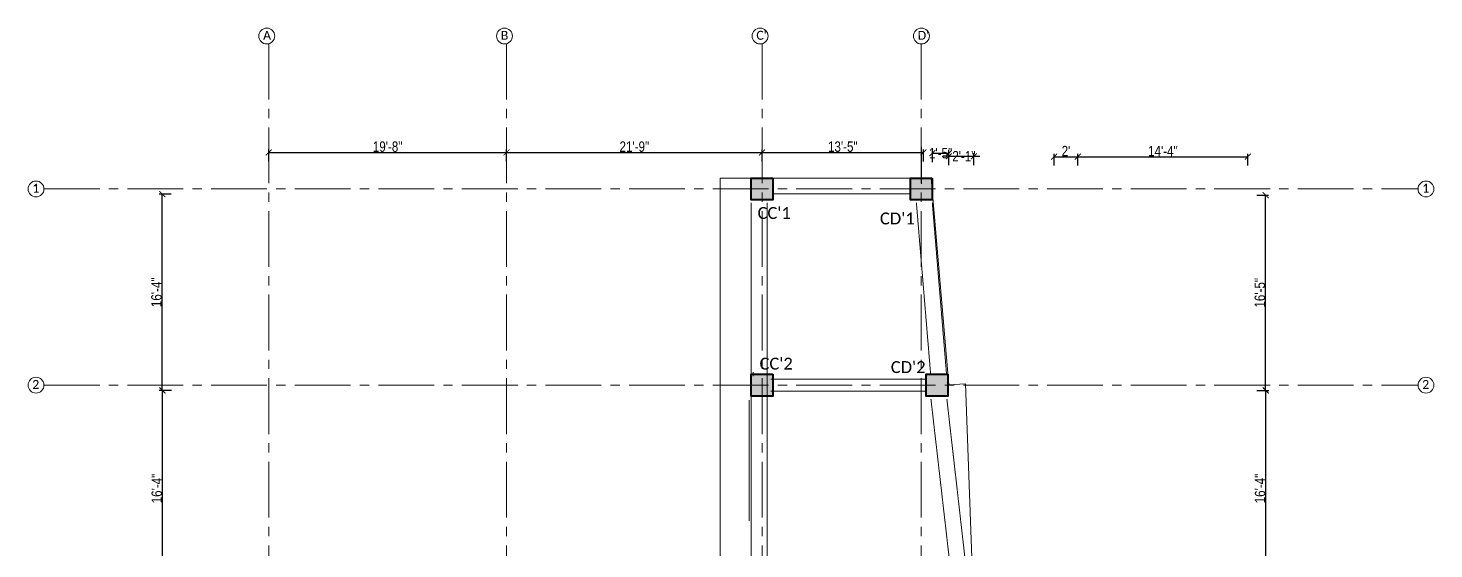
# Model space of a CAD drawing. Header units: inches. Extents: x 0 to 162649, y -36601 to -26324.
# Drawn here: x 148921 to 150340, y -31286 to -30760 of the extents above; entities that cross this region are included whole.
import ezdxf

# ---------------------------------------------------------------- set-up
doc = ezdxf.new("R2010")
doc.units = ezdxf.units.IN
doc.header["$MEASUREMENT"] = 0
doc.linetypes.add('CENTER2', pattern=[1.125, 0.75, -0.125, 0.125, -0.125])
doc.linetypes.add('DASHED', pattern=[0.75, 0.5, -0.25])
for name, color, linetype, lineweight in [('dimention', 1, 'Continuous', 13), ('hatch', 252, 'Continuous', 0), ('Line', 31, 'Continuous', 5), ('OL_AR_Center line', 253, 'CENTER2', 13), ('OL_AR_Hatch', 253, 'Continuous', 0), ('OL_AR_SYMBOL', 1, 'Continuous', 5), ('OL_AR_Text', 140, 'Continuous', 5), ('OL_AR_WALL', 255, 'Continuous', 40)]:
    doc.layers.add(name, color=color, linetype=linetype, lineweight=lineweight)
doc.styles.add('1-16 Annotative Text', font='calibri.ttf', dxfattribs={"height": 0.0625})
doc.styles.add('1-8 Annotative Text', font='calibri.ttf', dxfattribs={"height": 0.125})
doc.styles.add('Arial', font='arial.ttf', dxfattribs={"width": 0.8})
doc.dimstyles.new('Dim_OLA', dxfattribs={"dimscale": 1.5, "dimtxt": 7, "dimasz": 4, "dimexe": 2, "dimexo": 0.5, "dimgap": 0.3, "dimtad": 1, "dimdec": 0, "dimzin": 0, "dimdsep": 46, "dimlunit": 3, "dimtxsty": 'Arial', "dimblk": 'ARCHTICK', "dimcen": 0.05, "dimadec": 0, "dimazin": 0, "dimtfac": 1, "dimtdec": 0, "dimtix": 1, "dimtmove": 2, "dimatfit": 3, "dimldrblk": 'DOT', "dimfxl": 6, "dimfxlon": 1, "dimtolj": 1, "dimtzin": 0, "dimarcsym": 0})

# ---------------------------------------------------------------- blocks, each defined once
blk = doc.blocks.new('_ArchTick')
at = {"color": 0, "linetype": 'ByBlock', "const_width": 0.15}
blk.add_lwpolyline([(-0.5, -0.5), (0.5, 0.5)], dxfattribs=at)
blk = doc.blocks.new('*D648')
at = {"layer": 'Defpoints', "color": 0, "transparency": 16777216}
for p in [(149980.4, -30890.1), (149956.4, -31504.6), (149980.4, -31504.6)]:
    blk.add_point(p, dxfattribs=at)
at = {"layer": 'OL_AR_Text', "color": 0, "lineweight": -2, "transparency": 16777216}
for p, q in [((149956.4, -30899.1), (149956.4, -30887.1)), ((149980.4, -30899.1), (149980.4, -30887.1)), ((149956.4, -30890.1), (149980.4, -30890.1))]:
    blk.add_line(p, q, dxfattribs=at)
at = {"layer": 'OL_AR_Text', "color": 0, "lineweight": -2, "transparency": 16777216, "xscale": 6, "yscale": 6, "zscale": 6, "rotation": 180}
blk.add_blockref('_ArchTick', (149956.4, -30890.1), dxfattribs=at)
at = {"layer": 'OL_AR_Text', "color": 0, "lineweight": -2, "transparency": 16777216, "xscale": 6, "yscale": 6, "zscale": 6}
blk.add_blockref('_ArchTick', (149980.4, -30890.1), dxfattribs=at)
at = {"layer": 'OL_AR_Text', "color": 0, "transparency": 16777216, "insert": (149968.4, -30884.4), "char_height": 10.5, "attachment_point": 5, "style": 'Arial'}
blk.add_mtext("\\A1;2'", dxfattribs=at)
blk = doc.blocks.new('_Dot')
at = {"color": 0, "linetype": 'ByBlock', "lineweight": -2}
blk.add_line((-0.5, 0), (-1, 0), dxfattribs=at)
at = {"color": 0, "linetype": 'ByBlock', "const_width": 0.5}
blk.add_lwpolyline([(-0.25, 0, 1), (0.25, 0, 1)], format="xyb", close=True, dxfattribs=at)
blk = doc.blocks.new('*D665')
at = {"layer": 'Defpoints', "color": 0, "transparency": 16777216}
for p in [(149850.2, -30886.6), (149833.5, -30911.6), (149850.2, -31120.4)]:
    blk.add_point(p, dxfattribs=at)
at = {"layer": 'OL_AR_Text', "color": 0, "lineweight": -2, "transparency": 16777216}
for p, q in [((149833.5, -30895.6), (149833.5, -30883.6)), ((149833.5, -30886.6), (149850.2, -30886.6)), ((149850.2, -30895.6), (149850.2, -30883.6))]:
    blk.add_line(p, q, dxfattribs=at)
at = {"layer": 'OL_AR_Text', "color": 0, "lineweight": -2, "transparency": 16777216, "xscale": 6, "yscale": 6, "zscale": 6, "rotation": 180}
blk.add_blockref('_ArchTick', (149833.5, -30886.6), dxfattribs=at)
at = {"layer": 'OL_AR_Text', "color": 0, "lineweight": -2, "transparency": 16777216, "xscale": 6, "yscale": 6, "zscale": 6}
blk.add_blockref('_ArchTick', (149850.2, -30886.6), dxfattribs=at)
at = {"layer": 'OL_AR_Text', "color": 0, "transparency": 16777216, "insert": (149841.8, -30886.6), "char_height": 10.5, "attachment_point": 5, "style": 'Arial'}
blk.add_mtext('\\A1;1\'-5"', dxfattribs=at)
blk = doc.blocks.new('*D666')
at = {"layer": 'Defpoints', "color": 0, "transparency": 16777216}
for p in [(149875.4, -30889.6), (149850.2, -31123.4), (149875.4, -31353.3)]:
    blk.add_point(p, dxfattribs=at)
at = {"layer": 'OL_AR_Text', "color": 0, "lineweight": -2, "transparency": 16777216}
for p, q in [((149850.2, -30898.6), (149850.2, -30886.6)), ((149875.4, -30898.6), (149875.4, -30886.6)), ((149850.2, -30889.6), (149844.2, -30889.6)), ((149850.2, -30889.6), (149875.4, -30889.6)), ((149875.4, -30889.6), (149881.4, -30889.6))]:
    blk.add_line(p, q, dxfattribs=at)
at = {"layer": 'OL_AR_Text', "color": 0, "lineweight": -2, "transparency": 16777216, "xscale": 6, "yscale": 6, "zscale": 6}
blk.add_blockref('_ArchTick', (149850.2, -30889.6), dxfattribs=at)
at = {"layer": 'OL_AR_Text', "color": 0, "lineweight": -2, "transparency": 16777216, "xscale": 6, "yscale": 6, "zscale": 6, "rotation": 180}
blk.add_blockref('_ArchTick', (149875.4, -30889.6), dxfattribs=at)
at = {"layer": 'OL_AR_Text', "color": 0, "transparency": 16777216, "insert": (149865.3, -30889.6), "char_height": 10.5, "attachment_point": 5, "style": 'Arial'}
blk.add_mtext('\\A1;2\'-1"', dxfattribs=at)
blk = doc.blocks.new('*D667')
at = {"layer": 'Defpoints', "color": 0, "transparency": 16777216}
for p in [(150151.9, -30890.1), (149980.4, -31504.6), (150151.9, -31507.7)]:
    blk.add_point(p, dxfattribs=at)
at = {"layer": 'OL_AR_Text', "color": 0, "lineweight": -2, "transparency": 16777216}
for p, q in [((149980.4, -30899.1), (149980.4, -30887.1)), ((150151.9, -30899.1), (150151.9, -30887.1)), ((149980.4, -30890.1), (150151.9, -30890.1))]:
    blk.add_line(p, q, dxfattribs=at)
at = {"layer": 'OL_AR_Text', "color": 0, "lineweight": -2, "transparency": 16777216, "xscale": 6, "yscale": 6, "zscale": 6, "rotation": 180}
blk.add_blockref('_ArchTick', (149980.4, -30890.1), dxfattribs=at)
at = {"layer": 'OL_AR_Text', "color": 0, "lineweight": -2, "transparency": 16777216, "xscale": 6, "yscale": 6, "zscale": 6}
blk.add_blockref('_ArchTick', (150151.9, -30890.1), dxfattribs=at)
at = {"layer": 'OL_AR_Text', "color": 0, "transparency": 16777216, "insert": (150066.2, -30884.4), "char_height": 10.5, "attachment_point": 5, "style": 'Arial'}
blk.add_mtext('\\A1;14\'-4"', dxfattribs=at)
blk = doc.blocks.new('*D1373')
at = {"layer": 'Defpoints', "color": 0, "transparency": 16777216}
for p in [(149403.7, -30885.8), (149163.7, -31500.9), (149403.7, -31502.9)]:
    blk.add_point(p, dxfattribs=at)
at = {"layer": 'OL_AR_Text', "color": 0, "lineweight": -2, "transparency": 16777216}
for p, q in [((149163.7, -30894.8), (149163.7, -30882.8)), ((149163.7, -30885.8), (149403.7, -30885.8)), ((149403.7, -30894.8), (149403.7, -30882.8))]:
    blk.add_line(p, q, dxfattribs=at)
at = {"layer": 'OL_AR_Text', "color": 0, "lineweight": -2, "transparency": 16777216, "xscale": 6, "yscale": 6, "zscale": 6, "rotation": 180}
blk.add_blockref('_ArchTick', (149163.7, -30885.8), dxfattribs=at)
at = {"layer": 'OL_AR_Text', "color": 0, "lineweight": -2, "transparency": 16777216, "xscale": 6, "yscale": 6, "zscale": 6}
blk.add_blockref('_ArchTick', (149403.7, -30885.8), dxfattribs=at)
at = {"layer": 'OL_AR_Text', "color": 0, "transparency": 16777216, "insert": (149283.7, -30880), "char_height": 10.5, "attachment_point": 5, "style": 'Arial'}
blk.add_mtext('\\A1;19\'-8"', dxfattribs=at)
blk = doc.blocks.new('*D1380')
at = {"layer": 'Defpoints', "color": 0, "transparency": 16777216}
for p in [(149056.5, -31125.9), (149650.4, -31125.9), (149650.6, -31323.9)]:
    blk.add_point(p, dxfattribs=at)
at = {"layer": 'OL_AR_Text', "color": 0, "lineweight": -2, "transparency": 16777216}
for p, q in [((149065.5, -31125.9), (149053.5, -31125.9)), ((149056.5, -31323.9), (149056.5, -31125.9)), ((149065.5, -31323.9), (149053.5, -31323.9))]:
    blk.add_line(p, q, dxfattribs=at)
at = {"layer": 'OL_AR_Text', "color": 0, "lineweight": -2, "transparency": 16777216, "xscale": 6, "yscale": 6, "zscale": 6}
for p, rotation in [((149056.5, -31125.9), 90), ((149056.5, -31323.9), 270)]:
    blk.add_blockref('_ArchTick', p, dxfattribs=dict(at, rotation=rotation))
at = {"layer": 'OL_AR_Text', "color": 0, "transparency": 16777216, "insert": (149050.7, -31224.9), "char_height": 10.5, "attachment_point": 5, "rotation": 90, "style": 'Arial'}
blk.add_mtext('\\A1;16\'-4"', dxfattribs=at)
blk = doc.blocks.new('*D1363')
at = {"layer": 'Defpoints', "color": 0, "transparency": 16777216}
for p in [(149056.2, -30927.9), (149650.4, -30927.9), (149650.4, -31125.9)]:
    blk.add_point(p, dxfattribs=at)
at = {"layer": 'OL_AR_Text', "color": 0, "lineweight": -2, "transparency": 16777216}
for p, q in [((149065.2, -30927.9), (149053.2, -30927.9)), ((149056.2, -31125.9), (149056.2, -30927.9)), ((149065.2, -31125.9), (149053.2, -31125.9))]:
    blk.add_line(p, q, dxfattribs=at)
at = {"layer": 'OL_AR_Text', "color": 0, "lineweight": -2, "transparency": 16777216, "xscale": 6, "yscale": 6, "zscale": 6}
for p, rotation in [((149056.2, -30927.9), 90), ((149056.2, -31125.9), 270)]:
    blk.add_blockref('_ArchTick', p, dxfattribs=dict(at, rotation=rotation))
at = {"layer": 'OL_AR_Text', "color": 0, "transparency": 16777216, "insert": (149050.4, -31026.9), "char_height": 10.5, "attachment_point": 5, "rotation": 90, "style": 'Arial'}
blk.add_mtext('\\A1;16\'-4"', dxfattribs=at)
blk = doc.blocks.new('*D1364')
at = {"layer": 'Defpoints', "color": 0, "transparency": 16777216}
for p in [(149847.9, -31125.9), (150170.1, -31125.9), (149868.4, -31323.9)]:
    blk.add_point(p, dxfattribs=at)
at = {"layer": 'OL_AR_Text', "color": 0, "lineweight": -2, "transparency": 16777216}
for p, q in [((150161.1, -31125.9), (150173.1, -31125.9)), ((150170.1, -31323.9), (150170.1, -31125.9)), ((150161.1, -31323.9), (150173.1, -31323.9))]:
    blk.add_line(p, q, dxfattribs=at)
at = {"layer": 'OL_AR_Text', "color": 0, "lineweight": -2, "transparency": 16777216, "xscale": 6, "yscale": 6, "zscale": 6}
for p, rotation in [((150170.1, -31125.9), 90), ((150170.1, -31323.9), 270)]:
    blk.add_blockref('_ArchTick', p, dxfattribs=dict(at, rotation=rotation))
at = {"layer": 'OL_AR_Text', "color": 0, "transparency": 16777216, "insert": (150164.3, -31224.9), "char_height": 10.5, "attachment_point": 5, "rotation": 90, "style": 'Arial'}
blk.add_mtext('\\A1;16\'-4"', dxfattribs=at)
blk = doc.blocks.new('*D1365')
at = {"layer": 'Defpoints', "color": 0, "transparency": 16777216}
for p in [(149834.4, -30928.9), (150169.9, -30928.9), (149847.9, -31125.9)]:
    blk.add_point(p, dxfattribs=at)
at = {"layer": 'OL_AR_Text', "color": 0, "lineweight": -2, "transparency": 16777216}
for p, q in [((150160.9, -30928.9), (150172.9, -30928.9)), ((150169.9, -31125.9), (150169.9, -30928.9)), ((150160.9, -31125.9), (150172.9, -31125.9))]:
    blk.add_line(p, q, dxfattribs=at)
at = {"layer": 'OL_AR_Text', "color": 0, "lineweight": -2, "transparency": 16777216, "xscale": 6, "yscale": 6, "zscale": 6}
for p, rotation in [((150169.9, -30928.9), 90), ((150169.9, -31125.9), 270)]:
    blk.add_blockref('_ArchTick', p, dxfattribs=dict(at, rotation=rotation))
at = {"layer": 'OL_AR_Text', "color": 0, "transparency": 16777216, "insert": (150164.1, -31027.4), "char_height": 10.5, "attachment_point": 5, "rotation": 90, "style": 'Arial'}
blk.add_mtext('\\A1;16\'-5"', dxfattribs=at)
blk = doc.blocks.new('*D1369')
at = {"layer": 'Defpoints', "color": 0, "transparency": 16777216}
for p in [(149661.6, -30885.8), (149661.6, -30916.7), (149403.7, -31502.9)]:
    blk.add_point(p, dxfattribs=at)
at = {"layer": 'OL_AR_Text', "color": 0, "lineweight": -2, "transparency": 16777216}
for p, q in [((149403.7, -30894.8), (149403.7, -30882.8)), ((149403.7, -30885.8), (149661.6, -30885.8)), ((149661.6, -30894.8), (149661.6, -30882.8))]:
    blk.add_line(p, q, dxfattribs=at)
at = {"layer": 'OL_AR_Text', "color": 0, "lineweight": -2, "transparency": 16777216, "xscale": 6, "yscale": 6, "zscale": 6, "rotation": 180}
blk.add_blockref('_ArchTick', (149403.7, -30885.8), dxfattribs=at)
at = {"layer": 'OL_AR_Text', "color": 0, "lineweight": -2, "transparency": 16777216, "xscale": 6, "yscale": 6, "zscale": 6}
blk.add_blockref('_ArchTick', (149661.6, -30885.8), dxfattribs=at)
at = {"layer": 'OL_AR_Text', "color": 0, "transparency": 16777216, "insert": (149532.7, -30880), "char_height": 10.5, "attachment_point": 5, "style": 'Arial'}
blk.add_mtext('\\A1;21\'-9"', dxfattribs=at)
blk = doc.blocks.new('*D1370')
at = {"layer": 'Defpoints', "color": 0, "transparency": 16777216}
for p in [(149824.5, -30885.8), (149661.6, -30916.7), (149824.5, -30916.7)]:
    blk.add_point(p, dxfattribs=at)
at = {"layer": 'OL_AR_Text', "color": 0, "lineweight": -2, "transparency": 16777216}
for p, q in [((149661.6, -30894.8), (149661.6, -30882.8)), ((149661.6, -30885.8), (149824.5, -30885.8)), ((149824.5, -30894.8), (149824.5, -30882.8))]:
    blk.add_line(p, q, dxfattribs=at)
at = {"layer": 'OL_AR_Text', "color": 0, "lineweight": -2, "transparency": 16777216, "xscale": 6, "yscale": 6, "zscale": 6, "rotation": 180}
blk.add_blockref('_ArchTick', (149661.6, -30885.8), dxfattribs=at)
at = {"layer": 'OL_AR_Text', "color": 0, "lineweight": -2, "transparency": 16777216, "xscale": 6, "yscale": 6, "zscale": 6}
blk.add_blockref('_ArchTick', (149824.5, -30885.8), dxfattribs=at)
at = {"layer": 'OL_AR_Text', "color": 0, "transparency": 16777216, "insert": (149743.1, -30880), "char_height": 10.5, "attachment_point": 5, "style": 'Arial'}
blk.add_mtext('\\A1;13\'-5"', dxfattribs=at)

msp = doc.modelspace()

# ---------------------------------------------------------------- hatches: boundary and pattern name
at = {"layer": 'OL_AR_Text'}
h = msp.add_hatch(color=256, dxfattribs=at)
h.dxf.hatch_style = 1
h.paths.add_polyline_path([(149672.64, -30911.63), (149672.64, -30933.63), (149650.64, -30933.63), (149650.64, -30911.63)])
h = msp.add_hatch(color=256, dxfattribs=at)
h.dxf.hatch_style = 1
h.paths.add_polyline_path([(149833.46, -30911.63), (149833.46, -30933.63), (149811.46, -30933.63), (149811.46, -30911.63)])
h = msp.add_hatch(color=256, dxfattribs=at)
h.dxf.hatch_style = 1
h.paths.add_polyline_path([(149672.64, -31109.63), (149672.64, -31131.63), (149650.64, -31131.63), (149650.64, -31109.63)])
h = msp.add_hatch(color=256, dxfattribs=at)
h.dxf.hatch_style = 1
h.paths.add_polyline_path([(149849.25, -31109.63), (149849.25, -31131.63), (149827.25, -31131.63), (149827.25, -31109.63)])
h = msp.add_hatch(color=256, dxfattribs=at)
h.dxf.hatch_style = 1
h.paths.add_polyline_path([(149849.25, -31109.63), (149849.25, -31131.63), (149827.25, -31131.63), (149827.25, -31109.63)])

# ---------------------------------------------------------------- linework, layer by layer
at = {"layer": 'dimention'}
for centre in [(149161.7, -30768.35), (149401.7, -30768.35), (149659.64, -30768.35), (149822.46, -30768.35), (148928.83, -30922.63), (150331.72, -30922.63), (148928.83, -31120.63), (150331.72, -31120.63)]:
    msp.add_circle(centre, 8, dxfattribs=at)
at = {"layer": 'hatch'}
msp.add_line((149822.46, -30917.63), (149822.46, -30880.11), dxfattribs=at)
at = {"layer": 'Line'}
msp.add_lwpolyline([(149075.53, -32176.78), (149076.74, -31477.63), (149619.39, -31477.63), (149619.39, -30911.63), (149832.29, -30911.63), (149850.17, -31120.35), (149866.85, -31119.32), (149875.41, -31350.31), (149870.1, -31504.63), (150026.4, -31504.63), (150026.23, -31881.52), (149743.33, -31881.38), (149733.38, -32162.69)], close=True, dxfattribs=at)
msp.add_lwpolyline([(149743.33, -31881.38), (149733.38, -32162.69), (149075.53, -32176.78), (149076.74, -31477.63), (149619.39, -31477.63), (149619.39, -30917.63)], dxfattribs=at)
at = {"layer": 'OL_AR_Center line', "ltscale": 75}
for p, q in [((149163.7, -30776.13), (149163.7, -32254.47)), ((149403.7, -30776.13), (149403.7, -32254.13)), ((149661.64, -30776.13), (149661.64, -31567.11)), ((149822.33, -30776.13), (149822.33, -31567.11)), ((148936.83, -30922.63), (150323.72, -30922.63)), ((148936.83, -31120.63), (150323.72, -31120.63))]:
    msp.add_line(p, q, dxfattribs=at)
at = {"layer": 'OL_AR_Hatch'}
msp.add_line((149648.64, -31257.63), (149648.64, -31135.63), dxfattribs=at)
msp.add_lwpolyline([(149672.64, -30911.63), (149811.46, -30911.63)], dxfattribs=at)
at = {"layer": 'OL_AR_SYMBOL', "linetype": 'DASHED'}
for points in [[(149672.64, -30927.63), (149811.46, -30927.63)], [(149650.64, -30936.63), (149650.64, -31474.63)], [(149666.64, -30936.63), (149666.64, -31474.63)], [(149817.4, -30936.63), (149831.78, -31109.63)], [(149833.46, -30936.63), (149847.84, -31109.63)], [(149670.64, -31114.63), (149827.54, -31114.63)], [(149670.64, -31126.63), (149827.54, -31126.63)], [(149832.07, -31134.63), (149852.31, -31310.63)], [(149848.17, -31134.63), (149868.41, -31312.63)]]:
    msp.add_lwpolyline(points, dxfattribs=at)
at = {"layer": 'OL_AR_Text'}
msp.add_line((149652.64, -31107.63), (149652.64, -31111.63), dxfattribs=at)
at = {"layer": 'OL_AR_WALL'}
for points in [[(149672.64, -30911.63), (149672.64, -30933.63), (149650.64, -30933.63), (149650.64, -30911.63), (149672.64, -30911.63)], [(149672.64, -30911.63), (149672.64, -30933.63), (149650.64, -30933.63), (149650.64, -30911.63), (149672.64, -30911.63)], [(149833.46, -30911.63), (149833.46, -30933.63), (149811.46, -30933.63), (149811.46, -30911.63), (149833.46, -30911.63)], [(149833.46, -30911.63), (149833.46, -30933.63), (149811.46, -30933.63), (149811.46, -30911.63), (149833.46, -30911.63)], [(149672.64, -31109.63), (149672.64, -31131.63), (149650.64, -31131.63), (149650.64, -31109.63), (149672.64, -31109.63)], [(149672.64, -31109.63), (149672.64, -31131.63), (149650.64, -31131.63), (149650.64, -31109.63), (149672.64, -31109.63)], [(149849.25, -31109.63), (149849.25, -31131.63), (149827.25, -31131.63), (149827.25, -31109.63), (149849.25, -31109.63)], [(149849.25, -31109.63), (149849.25, -31131.63), (149827.25, -31131.63), (149827.25, -31109.63), (149849.25, -31109.63)], [(149849.25, -31109.63), (149849.25, -31131.63), (149827.25, -31131.63), (149827.25, -31109.63), (149849.25, -31109.63)], [(149849.25, -31109.63), (149849.25, -31131.63), (149827.25, -31131.63), (149827.25, -31109.63), (149849.25, -31109.63)]]:
    msp.add_lwpolyline(points, dxfattribs=at)

# ---------------------------------------------------------------- texts
at = {"layer": 'dimention', "style": '1-16 Annotative Text'}
for s, p in [('A', (149157.98, -30772.17)), ('B', (149397.98, -30772.17)), ("C'", (149655.92, -30772.17)), ("D'", (149818.74, -30772.17)), ('1', (148925.11, -30926.45)), ('1', (150328, -30926.45)), ('2', (148925.11, -31124.45)), ('2', (150328, -31124.45))]:
    msp.add_text(s, height=9, rotation=1, dxfattribs=at).set_placement(p)
at = {"layer": 'OL_AR_Text', "char_height": 12, "attachment_point": 1, "style": '1-8 Annotative Text'}
for s, insert in [("CC'1", (149657.08, -30940.89)), ("CD'1", (149780.58, -30946.39)), ("CC'2", (149659.08, -31092.89)), ("CD'2", (149791.58, -31096.39))]:
    msp.add_mtext(s, dxfattribs=dict(at, insert=insert))

# ---------------------------------------------------------------- dimensions: what is measured, and where the dimension line sits
at = {"layer": 'OL_AR_Text'}
for base, p1, p2, text, picture, middle in [((149403.7, -30885.79), (149163.7, -31500.91), (149403.7, -31502.91), '19\'-8"', '*D1373', (149283.7, -30879.98)), ((149661.64, -30885.79), (149403.7, -31502.91), (149661.64, -30916.72), '21\'-9"', '*D1369', (149532.67, -30879.98)), ((149824.46, -30885.79), (149661.64, -30916.72), (149824.46, -30916.72), '13\'-5"', '*D1370', (149743.05, -30879.98))]:
    dim = msp.add_linear_dim(base=base, p1=p1, p2=p2, text=text, dimstyle='Dim_OLA', dxfattribs=at)
    dim.commit()
    dim.dimension.update_dxf_attribs({"geometry": picture, "text_midpoint": middle})
for base, p1, p2, picture, middle in [((149850.17, -30886.61), (149833.46, -30911.63), (149850.17, -31120.35), '*D665', (149841.82, -30886.61)), ((149875.41, -30889.61), (149850.17, -31123.35), (149875.41, -31353.31), '*D666', (149865.33, -30889.61))]:
    dim = msp.add_linear_dim(base=base, p1=p1, p2=p2, dimstyle='Dim_OLA', dxfattribs=at)
    dim.commit()
    dim.dimension.update_dxf_attribs({"geometry": picture, "text_midpoint": middle, "dimtype": 160})
for base, p1, p2, picture, middle in [((149980.4, -30890.13), (149956.4, -31504.63), (149980.4, -31504.63), '*D648', (149968.4, -30884.41)), ((150151.93, -30890.13), (149980.4, -31504.63), (150151.93, -31507.69), '*D667', (150066.17, -30884.41))]:
    dim = msp.add_linear_dim(base=base, p1=p1, p2=p2, dimstyle='Dim_OLA', dxfattribs=at)
    dim.commit()
    dim.dimension.update_dxf_attribs({"geometry": picture, "text_midpoint": middle})
for base, p1, p2, picture, middle in [((149056.23, -30927.9), (149650.39, -31125.9), (149650.39, -30927.9), '*D1363', (149050.42, -31026.9)), ((149056.48, -31125.9), (149650.64, -31323.91), (149650.39, -31125.9), '*D1380', (149050.67, -31224.91)), ((150170.14, -31125.9), (149868.41, -31323.91), (149847.92, -31125.9), '*D1364', (150164.33, -31224.91))]:
    dim = msp.add_linear_dim(base=base, p1=p1, p2=p2, angle=90, text='16\'-4"', dimstyle='Dim_OLA', dxfattribs=at)
    dim.commit()
    dim.dimension.update_dxf_attribs({"geometry": picture, "text_midpoint": middle})
dim = msp.add_linear_dim(base=(150169.89, -30928.91), p1=(149847.92, -31125.9), p2=(149834.36, -30928.91), angle=90, dimstyle='Dim_OLA', dxfattribs=at)
dim.commit()
dim.dimension.update_dxf_attribs({"geometry": '*D1365', "text_midpoint": (150164.07, -31027.41)})

doc.saveas('drawing.dxf')
